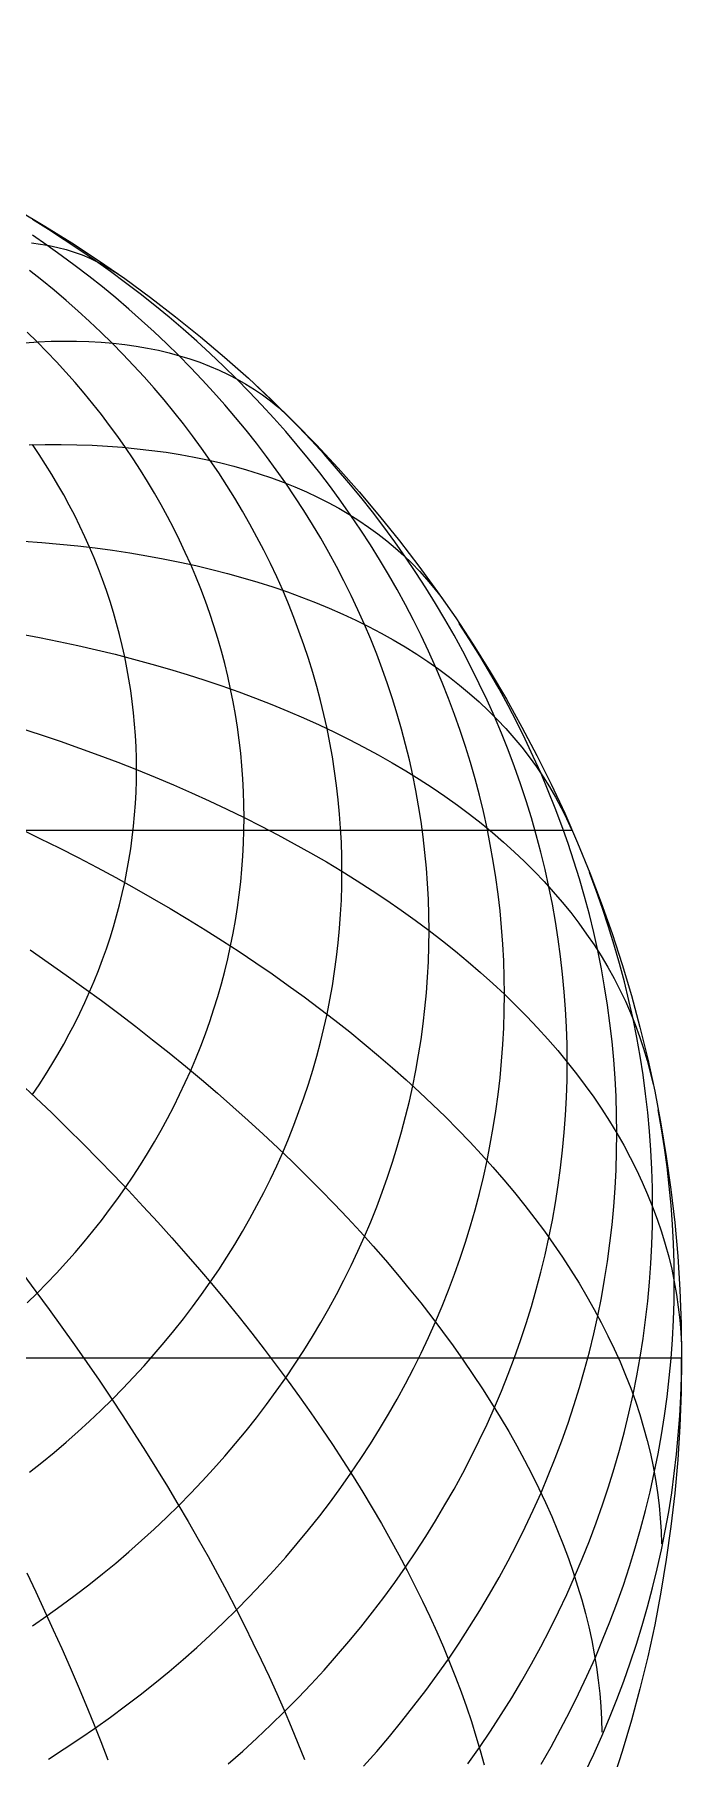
# Model space of a CAD drawing. Header units: millimetres. Extents: x -85 to 85, y -85 to 85.
# Drawn here: x 43.4 to 85, y -25.7 to 85 of the extents above; entities that cross this region are included whole.
import ezdxf

# ---------------------------------------------------------------- set-up
doc = ezdxf.new("R2010")
doc.units = ezdxf.units.MM
for name, color, linetype in [('CUT_OUTER', 1, 'Continuous'), ('ENGRAVE', 7, 'Continuous'), ('ENGRAVE_FINE', 8, 'Continuous')]:
    doc.layers.add(name, color=color, linetype=linetype)

msp = doc.modelspace()

# ---------------------------------------------------------------- linework, layer by layer
at = {"layer": 'CUT_OUTER'}
msp.add_circle((0, 0), 85, dxfattribs=at)
at = {"layer": 'ENGRAVE'}
for points in [[(42.5, 0), (43.7782, 0), (45.0431, 0), (46.2943, 0), (47.5314, 0), (48.754, 0), (49.9617, 0), (51.1543, 0), (52.3312, 0), (53.4922, 0), (54.6369, 0), (55.765, 0), (56.8761, 0), (57.9699, 0), (59.046, 0), (60.1041, 0), (61.1439, 0), (62.1651, 0), (63.1673, 0), (64.1503, 0), (65.1138, 0), (66.0574, 0), (66.9809, 0), (67.884, 0), (68.7664, 0), (69.6279, 0), (70.4682, 0), (71.287, 0), (72.0841, 0), (72.8592, 0), (73.6122, 0), (74.3427, 0), (75.0505, 0), (75.7356, 0), (76.3975, 0), (77.0362, 0), (77.6514, 0), (78.2429, 0), (78.8106, 0), (79.3543, 0), (79.8739, 0), (80.3691, 0), (80.8398, 0), (81.2859, 0), (81.7072, 0), (82.1037, 0), (82.4751, 0), (82.8215, 0), (83.1425, 0), (83.4383, 0), (83.7087, 0), (83.9535, 0), (84.1728, 0), (84.3664, 0), (84.5344, 0), (84.6765, 0), (84.7929, 0), (84.8835, 0), (84.9482, 0), (84.9871, 0), (85, 0)], [(78.8106, -26.6032), (79.3543, -25.45), (79.8739, -24.2891), (80.3691, -23.1207), (80.8398, -21.9453), (81.2859, -20.7632), (81.7072, -19.5748), (82.1037, -18.3804), (82.4751, -17.1804), (82.8215, -15.9752), (83.1425, -14.7652), (83.4383, -13.5506), (83.7087, -12.3319), (83.9535, -11.1094), (84.1728, -9.8836), (84.3664, -8.6547), (84.5344, -7.4232), (84.6765, -6.1895), (84.7929, -4.9539), (84.8835, -3.7167), (84.9482, -2.4784), (84.9871, -1.2394), (85, 0)]]:
    msp.add_lwpolyline(points, dxfattribs=at)
at = {"layer": 'ENGRAVE_FINE'}
for points in [[(73.6122, 23.3541), (73.6009, 24.4275), (73.5673, 25.5005), (73.5113, 26.5729), (73.4328, 27.6443), (73.332, 28.7144), (73.2089, 29.7828), (73.0635, 30.8493), (72.8958, 31.9136), (72.7059, 32.9752), (72.4938, 34.0339), (72.2597, 35.0893), (72.0036, 36.1411), (71.7255, 37.1891), (71.4256, 38.2328), (71.1039, 39.272), (70.7605, 40.3064), (70.3957, 41.3356), (70.0093, 42.3593), (69.6017, 43.3772), (69.1728, 44.3891), (68.7229, 45.3945), (68.252, 46.3932), (67.7603, 47.3849), (67.2481, 48.3693), (66.7153, 49.346), (66.1622, 50.3149), (65.5889, 51.2755), (64.9957, 52.2276), (64.3826, 53.1709), (63.75, 54.1052), (63.0979, 55.03), (62.4267, 55.9453), (61.7364, 56.8506), (61.0272, 57.7456), (60.2996, 58.6303), (59.5535, 59.5041), (58.7893, 60.367), (58.0072, 61.2186), (57.2074, 62.0586), (56.3902, 62.8869), (55.5558, 63.7031), (54.7045, 64.507), (53.8365, 65.2984), (52.9522, 66.0771), (52.0517, 66.8427), (51.1353, 67.595), (50.2034, 68.3339), (49.2561, 69.0591), (48.2939, 69.7703), (47.317, 70.4674), (46.3256, 71.1502), (45.3202, 71.8184), (44.3009, 72.4719), (43.2681, 73.1103)], [(68.7664, 27.4544), (68.756, 28.4571), (68.7246, 29.4595), (68.6722, 30.4613), (68.5989, 31.4622), (68.5048, 32.4618), (68.3897, 33.46), (68.2539, 34.4563), (68.0972, 35.4504), (67.9198, 36.4421), (67.7217, 37.4311), (67.503, 38.4171), (67.2637, 39.3997), (67.004, 40.3787), (66.7238, 41.3537), (66.4233, 42.3245), (66.1025, 43.2908), (65.7617, 44.2522), (65.4008, 45.2085), (65.02, 46.1595), (64.6193, 47.1047), (64.199, 48.0439), (63.7591, 48.9769), (63.2998, 49.9033), (62.8213, 50.8229), (62.3236, 51.7353), (61.8069, 52.6404), (61.2714, 53.5378), (60.7172, 54.4272), (60.1445, 55.3085), (59.5535, 56.1812), (58.9443, 57.0452), (58.3173, 57.9002), (57.6724, 58.7459), (57.01, 59.582), (56.3302, 60.4084), (55.6332, 61.2248), (54.9193, 62.0308), (54.1887, 62.8264), (53.4416, 63.6111), (52.6782, 64.3848), (51.8987, 65.1473), (51.1034, 65.8983), (50.2926, 66.6376), (49.4664, 67.365), (48.6252, 68.0802), (47.7692, 68.783), (46.8986, 69.4733), (46.0137, 70.1507), (45.1148, 70.8152), (44.2022, 71.4664), (43.2761, 72.1042)], [(43.2064, 71.6099), (43.7834, 71.5355), (44.3472, 71.4393), (44.8974, 71.3214), (45.434, 71.1817), (45.9567, 71.0204), (46.4654, 70.8374), (46.9599, 70.6328), (47.4402, 70.4067), (47.906, 70.1592), (48.3572, 69.8903), (48.7937, 69.6001)], [(63.1673, 31.2539), (63.1577, 32.175), (63.1288, 33.0958), (63.0807, 34.016), (63.0134, 34.9354), (62.9269, 35.8536), (62.8213, 36.7705), (62.6965, 37.6856), (62.5526, 38.5989), (62.3896, 39.5098), (62.2077, 40.4183), (62.0067, 41.324), (61.787, 42.2266), (61.5483, 43.1258), (61.291, 44.0215), (61.0149, 44.9132), (60.7203, 45.8008), (60.4072, 46.684), (60.0757, 47.5625), (59.7259, 48.436), (59.3579, 49.3042), (58.9718, 50.167), (58.5677, 51.024), (58.1458, 51.875), (57.7062, 52.7197), (57.249, 53.5578), (56.7744, 54.3892), (56.2825, 55.2135), (55.7734, 56.0305), (55.2474, 56.84), (54.7045, 57.6417), (54.145, 58.4353), (53.5689, 59.2207), (52.9766, 59.9975), (52.3681, 60.7656), (51.7436, 61.5247), (51.1034, 62.2746), (50.4477, 63.015), (49.7765, 63.7458), (49.0902, 64.4666), (48.389, 65.1774), (47.673, 65.8778), (46.9425, 66.5676), (46.1976, 67.2467), (45.4388, 67.9149), (44.666, 68.5719), (43.8797, 69.2175), (43.08, 69.8515)], [(56.8761, 34.711), (56.8674, 35.5403), (56.8415, 36.3694), (56.7982, 37.198), (56.7376, 38.0258), (56.6597, 38.8526), (56.5645, 39.6781), (56.4522, 40.5021), (56.3226, 41.3244), (56.1759, 42.1447), (56.012, 42.9626), (55.8311, 43.7781), (55.6332, 44.5908), (55.4184, 45.4005), (55.1866, 46.207), (54.9381, 47.0099), (54.6728, 47.8091), (54.3909, 48.6043), (54.0924, 49.3953), (53.7774, 50.1818), (53.4461, 50.9636), (53.0984, 51.7404), (52.7346, 52.512), (52.3547, 53.2783), (51.9589, 54.0388), (51.5473, 54.7935), (51.1199, 55.5421), (50.677, 56.2843), (50.2186, 57.02), (49.745, 57.7488), (49.2561, 58.4706), (48.7523, 59.1852), (48.2337, 59.8924), (47.7003, 60.5919), (47.1524, 61.2835), (46.5902, 61.9669), (46.0137, 62.6421), (45.4233, 63.3088), (44.819, 63.9668), (44.201, 64.6159), (43.5696, 65.2558), (42.9249, 65.8865)], [(42.7895, 65.2047), (43.6396, 65.2596), (44.4764, 65.2946), (45.2996, 65.3097), (46.109, 65.3049), (46.9043, 65.2803), (47.6854, 65.2357), (48.452, 65.1713), (49.2038, 65.087), (49.9406, 64.9829), (50.6622, 64.859), (51.3683, 64.7153), (52.0588, 64.552), (52.7335, 64.3689), (53.3921, 64.1663), (54.0344, 63.9441), (54.6603, 63.7024), (55.2695, 63.4414), (55.8619, 63.161), (56.4372, 62.8613), (56.9954, 62.5425), (57.5362, 62.2047), (58.0595, 61.8479), (58.5651, 61.4723), (59.0529, 61.078), (59.5227, 60.665), (59.9743, 60.2336)], [(77.6514, 18.998), (77.6395, 20.1302), (77.6041, 21.2621), (77.5449, 22.3933), (77.4622, 23.5235), (77.3559, 24.6523), (77.226, 25.7794), (77.0726, 26.9045), (76.8957, 28.0271), (76.6953, 29.1469), (76.4717, 30.2637), (76.2247, 31.377), (75.9545, 32.4866), (75.6612, 33.5921), (75.3448, 34.6931), (75.0055, 35.7893), (74.6433, 36.8804), (74.2584, 37.9661), (73.8508, 39.046), (73.4208, 40.1198), (72.9684, 41.1871), (72.4938, 42.2477), (71.9971, 43.3012), (71.4785, 44.3473), (70.9381, 45.3857), (70.376, 46.4161), (69.7926, 47.4381), (69.1879, 48.4514), (68.5621, 49.4558), (67.9154, 50.4508), (67.2481, 51.4363), (66.5602, 52.412), (65.8521, 53.3774), (65.1239, 54.3324), (64.3759, 55.2766), (63.6083, 56.2097), (62.8213, 57.1316), (62.0151, 58.0418), (61.1901, 58.9401), (60.3464, 59.8262), (59.4844, 60.6999), (58.6042, 61.561), (57.7062, 62.409)], [(43.0561, 58.6541), (44.0916, 58.671), (45.1136, 58.6701), (46.1219, 58.6512), (47.1162, 58.6145), (48.0961, 58.56), (49.0613, 58.4876), (50.0116, 58.3974), (50.9467, 58.2894), (51.8663, 58.1636), (52.77, 58.0202), (53.6577, 57.859), (54.529, 57.6803), (55.3837, 57.4839), (56.2216, 57.2701), (57.0423, 57.0388), (57.8457, 56.7901), (58.6314, 56.5242), (59.3993, 56.241), (60.149, 55.9407), (60.8805, 55.6233), (61.5934, 55.289), (62.2876, 54.9379), (62.9627, 54.57), (63.6187, 54.1855), (64.2553, 53.7845), (64.8724, 53.3671), (65.4697, 52.9335), (66.047, 52.4837), (66.6042, 52.018), (67.1412, 51.5364), (67.6577, 51.0391), (68.1535, 50.5262), (68.6286, 49.998), (69.0828, 49.4546), (69.516, 48.896), (69.928, 48.3226)], [(49.9617, 37.7878), (49.9541, 38.5163), (49.9313, 39.2446), (49.8933, 39.9724), (49.84, 40.6996), (49.7716, 41.4259), (49.6881, 42.1511), (49.5893, 42.8749), (49.4755, 43.5972), (49.3466, 44.3177), (49.2027, 45.0363), (49.0438, 45.7526), (48.87, 46.4665), (48.6812, 47.1778), (48.4777, 47.8862), (48.2593, 48.5915), (48.0263, 49.2936), (47.7787, 49.9921), (47.5164, 50.6869), (47.2398, 51.3778), (46.9487, 52.0645), (46.6433, 52.7469), (46.3237, 53.4248), (45.99, 54.0978), (45.6423, 54.766), (45.2807, 55.4289), (44.9053, 56.0865), (44.5162, 56.7384), (44.1136, 57.3847), (43.6975, 58.0249), (43.2681, 58.659)], [(42.7071, 52.4579), (43.8786, 52.3723), (45.0367, 52.2707), (46.1811, 52.1532), (47.3115, 52.0198), (48.4274, 51.8706), (49.5286, 51.7055), (50.6147, 51.5247), (51.6853, 51.3283), (52.7403, 51.1162), (53.7791, 50.8885), (54.8016, 50.6453), (55.8074, 50.3867), (56.7962, 50.1127), (57.7677, 49.8235), (58.7216, 49.5191), (59.6576, 49.1996), (60.5754, 48.8651), (61.4748, 48.5158), (62.3555, 48.1516), (63.2171, 47.7728), (64.0595, 47.3795), (64.8824, 46.9717), (65.6855, 46.5496), (66.4687, 46.1133), (67.2315, 45.663), (67.9739, 45.1988), (68.6956, 44.7208), (69.3964, 44.2291), (70.076, 43.724), (70.7343, 43.2056), (71.371, 42.674), (71.986, 42.1295), (72.5791, 41.5721), (73.15, 41.002), (73.6987, 40.4194), (74.2249, 39.8246), (74.7285, 39.2176), (75.2094, 38.5986), (75.6673, 37.9679), (76.1022, 37.3256), (76.5139, 36.672), (76.9023, 36.0072), (77.2673, 35.3314), (77.6088, 34.6449), (77.9266, 33.9478)], [(42.4658, 46.5076), (43.7183, 46.2725), (44.9575, 46.0232), (46.183, 45.76), (47.3944, 45.4828), (48.5914, 45.1917), (49.7736, 44.8869), (50.9406, 44.5684), (52.0921, 44.2363), (53.2277, 43.8908), (54.3472, 43.5318), (55.45, 43.1597), (56.536, 42.7743), (57.6048, 42.376), (58.656, 41.9647), (59.6893, 41.5407), (60.7045, 41.104), (61.7012, 40.6547), (62.679, 40.1931), (63.6378, 39.7193), (64.5772, 39.2333), (65.497, 38.7354), (66.3967, 38.2257), (67.2763, 37.7044), (68.1353, 37.1716), (68.9736, 36.6274), (69.7909, 36.0721), (70.587, 35.5058), (71.3615, 34.9287), (72.1143, 34.341), (72.8451, 33.7427), (73.5538, 33.1343), (74.24, 32.5157), (74.9036, 31.8872), (75.5444, 31.249), (76.1622, 30.6013), (76.7568, 29.9442), (77.328, 29.2781), (77.8757, 28.603), (78.3996, 27.9192), (78.8997, 27.2269), (79.3757, 26.5263), (79.8275, 25.8176), (80.2551, 25.1011), (80.6581, 24.3769), (81.0367, 23.6453), (81.3905, 22.9065), (81.7195, 22.1607), (82.0237, 21.4082), (82.3028, 20.6491), (82.5569, 19.8838), (82.7858, 19.1124), (82.9896, 18.3351), (83.168, 17.5523)], [(80.8398, 14.4336), (80.8275, 15.6124), (80.7906, 16.7908), (80.729, 17.9685), (80.6429, 19.145), (80.5322, 20.3202), (80.397, 21.4936), (80.2372, 22.6648), (80.0531, 23.8335), (79.8445, 24.9993), (79.6117, 26.162), (79.3545, 27.321), (79.0733, 28.4761), (78.7679, 29.627), (78.4385, 30.7732), (78.0853, 31.9145), (77.7082, 33.0504), (77.3075, 34.1806), (76.8832, 35.3049), (76.4355, 36.4227), (75.9646, 37.5339), (75.4705, 38.6381), (74.9534, 39.7348), (74.4134, 40.8239), (73.8508, 41.9049), (73.2657, 42.9776), (72.6583, 44.0415), (72.0288, 45.0965), (71.3773, 46.1421), (70.7041, 47.178)], [(42.5, 40.4505), (43.7782, 40.0368), (45.0431, 39.6109), (46.2943, 39.1728), (47.5314, 38.7229), (48.754, 38.2612), (49.9617, 37.7878), (51.1543, 37.3029), (52.3312, 36.8066), (53.4922, 36.2991), (54.6369, 35.7806), (55.765, 35.2512), (56.8761, 34.711), (57.9699, 34.1603), (59.046, 33.5991), (60.1041, 33.0277), (61.1439, 32.4463), (62.1651, 31.855), (63.1673, 31.2539), (64.1503, 30.6434), (65.1138, 30.0235), (66.0574, 29.3945), (66.9809, 28.7565), (67.884, 28.1097), (68.7664, 27.4544), (69.6279, 26.7908), (70.4682, 26.1189), (71.287, 25.4391), (72.0841, 24.7516), (72.8592, 24.0565), (73.6122, 23.3541), (74.3427, 22.6446), (75.0505, 21.9282), (75.7356, 21.2051), (76.3975, 20.4756), (77.0362, 19.7398), (77.6514, 18.998), (78.2429, 18.2504), (78.8106, 17.4972), (79.3543, 16.7387), (79.8739, 15.9752), (80.3691, 15.2067), (80.8398, 14.4336), (81.2859, 13.6562), (81.7072, 12.8745), (82.1037, 12.089), (82.4751, 11.2998), (82.8215, 10.5071), (83.1425, 9.7112), (83.4383, 8.9124), (83.7087, 8.1108), (83.9535, 7.3068), (84.1728, 6.5005), (84.3664, 5.6923), (84.5344, 4.8823), (84.6765, 4.0709), (84.7929, 3.2582), (84.8835, 2.4445), (84.9482, 1.6301), (84.9871, 0.8152), (85, 0)], [(43.2681, 16.9166), (43.6975, 17.5506), (44.1136, 18.1909), (44.5162, 18.8371), (44.9053, 19.4891), (45.2807, 20.1467), (45.6423, 20.8096), (45.99, 21.4777), (46.3237, 22.1508), (46.6433, 22.8286), (46.9487, 23.511), (47.2398, 24.1978), (47.5164, 24.8887), (47.7787, 25.5835), (48.0263, 26.282), (48.2593, 26.984), (48.4777, 27.6894), (48.6812, 28.3978), (48.87, 29.109), (49.0438, 29.8229), (49.2027, 30.5393), (49.3466, 31.2578), (49.4755, 31.9784), (49.5893, 32.7007), (49.6881, 33.4245), (49.7716, 34.1497), (49.84, 34.876), (49.8933, 35.6031), (49.9313, 36.331), (49.9541, 37.0593), (49.9617, 37.7878)], [(42.9249, 3.5355), (43.5696, 4.1662), (44.201, 4.8061), (44.819, 5.4552), (45.4233, 6.1132), (46.0137, 6.7799), (46.5902, 7.4551), (47.1524, 8.1386), (47.7003, 8.8301), (48.2337, 9.5296), (48.7523, 10.2368), (49.2561, 10.9514), (49.745, 11.6732), (50.2186, 12.402), (50.677, 13.1377), (51.1199, 13.8799), (51.5473, 14.6285), (51.9589, 15.3832), (52.3547, 16.1437), (52.7346, 16.91), (53.0984, 17.6816), (53.4461, 18.4584), (53.7774, 19.2402), (54.0924, 20.0267), (54.3909, 20.8177), (54.6728, 21.6129), (54.9381, 22.4121), (55.1866, 23.215), (55.4184, 24.0215), (55.6332, 24.8312), (55.8311, 25.6439), (56.012, 26.4594), (56.1759, 27.2773), (56.3226, 28.0976), (56.4522, 28.9199), (56.5645, 29.7439), (56.6597, 30.5694), (56.7376, 31.3962), (56.7982, 32.224), (56.8415, 33.0526), (56.8674, 33.8817), (56.8761, 34.711)], [(42.4547, 33.8937), (43.5891, 33.8937), (44.7103, 33.8937), (45.8179, 33.8937), (46.9115, 33.8937), (47.9909, 33.8937), (49.0556, 33.8937), (50.1054, 33.8937), (51.1399, 33.8937), (52.1588, 33.8937), (53.1618, 33.8937), (54.1487, 33.8937), (55.119, 33.8937), (56.0726, 33.8937), (57.0091, 33.8937), (57.9282, 33.8937), (58.8297, 33.8937), (59.7132, 33.8937), (60.5786, 33.8937), (61.4255, 33.8937), (62.2537, 33.8937), (63.063, 33.8937), (63.853, 33.8937), (64.6236, 33.8937), (65.3745, 33.8937), (66.1054, 33.8937), (66.8163, 33.8937), (67.5068, 33.8937), (68.1767, 33.8937), (68.8259, 33.8937), (69.4541, 33.8937), (70.0611, 33.8937), (70.6468, 33.8937), (71.211, 33.8937), (71.7535, 33.8937), (72.2741, 33.8937), (72.7727, 33.8937), (73.2491, 33.8937), (73.7033, 33.8937), (74.135, 33.8937), (74.5441, 33.8937), (74.9305, 33.8937), (75.294, 33.8937), (75.6347, 33.8937), (75.9523, 33.8937), (76.2467, 33.8937), (76.5179, 33.8937), (76.7659, 33.8937), (76.9904, 33.8937), (77.1915, 33.8937), (77.3691, 33.8937), (77.5231, 33.8937), (77.6535, 33.8937), (77.7602, 33.8937), (77.8433, 33.8937), (77.9026, 33.8937), (77.9382, 33.8937), (77.9501, 33.8937)], [(42.5049, 33.977), (43.757, 33.3725), (44.9958, 32.7578), (46.2208, 32.1332), (47.4318, 31.4987), (48.6283, 30.8547), (49.8101, 30.2013), (50.9766, 29.5386), (52.1276, 28.867), (53.2628, 28.1866), (54.3817, 27.4976), (55.484, 26.8002), (56.5695, 26.0946), (57.6377, 25.3811), (58.6884, 24.6599), (59.7211, 23.9312), (60.7357, 23.1951), (61.7318, 22.452), (62.7091, 21.7021), (63.6673, 20.9456), (64.6061, 20.1826), (65.5252, 19.4136), (66.4244, 18.6386), (67.3033, 17.8579), (68.1617, 17.0718), (68.9993, 16.2805), (69.816, 15.4842), (70.6114, 14.6833), (71.3852, 13.8778), (72.1373, 13.0681), (72.8675, 12.2545), (73.5754, 11.4371), (74.261, 10.6162), (74.9239, 9.7921), (75.564, 8.965), (76.181, 8.1352), (76.7749, 7.3029), (77.3454, 6.4683), (77.8923, 5.6318), (78.4155, 4.7936), (78.9148, 3.9539), (79.3901, 3.1131), (79.8412, 2.2712), (80.268, 1.4287), (80.6703, 0.5858), (81.048, -0.2574), (81.4011, -1.1004), (81.7293, -1.9431), (82.0327, -2.7853), (82.3111, -3.6265), (82.5644, -4.4667), (82.7925, -5.3055), (82.9955, -6.1427), (83.1731, -6.978), (83.3255, -7.8112), (83.4524, -8.6421), (83.5539, -9.4702), (83.63, -10.2956), (83.6806, -11.1177), (83.7057, -11.9365)], [(43.08, -7.3436), (43.8797, -6.7096), (44.666, -6.064), (45.4388, -5.407), (46.1976, -4.7389), (46.9425, -4.0598), (47.673, -3.3699), (48.389, -2.6695), (49.0902, -1.9588), (49.7765, -1.2379), (50.4477, -0.5072), (51.1034, 0.2333), (51.7436, 0.9831), (52.3681, 1.7422), (52.9766, 2.5103), (53.5689, 3.2872), (54.145, 4.0725), (54.7045, 4.8662), (55.2474, 5.6678), (55.7734, 6.4773), (56.2825, 7.2943), (56.7744, 8.1187), (57.249, 8.95), (57.7062, 9.7882), (58.1458, 10.6329), (58.5677, 11.4839), (58.9718, 12.3409), (59.3579, 13.2036), (59.7259, 14.0719), (60.0757, 14.9454), (60.4072, 15.8239), (60.7203, 16.707), (61.0149, 17.5946), (61.291, 18.4864), (61.5483, 19.382), (61.787, 20.2813), (62.0067, 21.1839), (62.2077, 22.0896), (62.3896, 22.998), (62.5526, 23.909), (62.6965, 24.8222), (62.8213, 25.7374), (62.9269, 26.6542), (63.0134, 27.5725), (63.0807, 28.4919), (63.1288, 29.4121), (63.1577, 30.3329), (63.1673, 31.2539)], [(83.1425, 9.7112), (83.1299, 10.9235), (83.0919, 12.1355), (83.0286, 13.3467), (82.94, 14.5568), (82.8262, 15.7654), (82.6871, 16.9722), (82.5228, 18.1768), (82.3334, 19.3788), (82.1189, 20.5778), (81.8794, 21.7736), (81.615, 22.9657), (81.3257, 24.1537), (81.0116, 25.3373), (80.6729, 26.5162), (80.3095, 27.69), (79.9217, 28.8582), (79.5096, 30.0207), (79.0733, 31.1769)], [(43.2761, -17.1953), (44.2022, -16.5575), (45.1148, -15.9063), (46.0137, -15.2419), (46.8986, -14.5644), (47.7692, -13.8742), (48.6252, -13.1713), (49.4664, -12.4561), (50.2926, -11.7288), (51.1034, -10.9895), (51.8987, -10.2385), (52.6782, -9.476), (53.4416, -8.7022), (54.1887, -7.9175), (54.9193, -7.122), (55.6332, -6.3159), (56.3302, -5.4996), (57.01, -4.6732), (57.6724, -3.837), (58.3173, -2.9913), (58.9443, -2.1363), (59.5535, -1.2723), (60.1445, -0.3996), (60.7172, 0.4816), (61.2714, 1.3711), (61.8069, 2.2685), (62.3236, 3.1735), (62.8213, 4.086), (63.2998, 5.0055), (63.7591, 5.932), (64.199, 6.8649), (64.6193, 7.8042), (65.02, 8.7494), (65.4008, 9.7003), (65.7617, 10.6566), (66.1025, 11.6181), (66.4233, 12.5844), (66.7238, 13.5552), (67.004, 14.5302), (67.2637, 15.5092), (67.503, 16.4918), (67.7217, 17.4777), (67.9198, 18.4667), (68.0972, 19.4584), (68.2539, 20.4526), (68.3897, 21.4489), (68.5048, 22.447), (68.5989, 23.4467), (68.6722, 24.4475), (68.7246, 25.4493), (68.756, 26.4517), (68.7664, 27.4544)], [(43.1249, 26.2014), (44.2917, 25.4005), (45.445, 24.5918), (46.5844, 23.7757), (47.7097, 22.9523), (48.8204, 22.1219), (49.9163, 21.2848), (50.9969, 20.4412), (52.062, 19.5913), (53.1113, 18.7355), (54.1444, 17.874), (55.1609, 17.0071), (56.1607, 16.1349), (57.1434, 15.2579), (58.1087, 14.3762), (59.0562, 13.4901), (59.9858, 12.6), (60.8971, 11.7059), (61.7899, 10.8084), (62.6638, 9.9075), (63.5187, 9.0036), (64.3542, 8.0969), (65.1701, 7.1878), (65.9661, 6.2765), (66.7421, 5.3633), (67.4977, 4.4485), (68.2328, 3.5323), (68.947, 2.615), (69.6403, 1.697), (70.3124, 0.7784), (70.963, -0.1404), (71.592, -1.0592), (72.1993, -1.9777), (72.7845, -2.8955), (73.3475, -3.8125), (73.8883, -4.7283), (74.4065, -5.6427), (74.902, -6.5553), (75.3747, -7.466), (75.8245, -8.3744), (76.2512, -9.2802), (76.6546, -10.1832), (77.0347, -11.0831), (77.3913, -11.9796), (77.7244, -12.8725), (78.0338, -13.7614), (78.3194, -14.6462), (78.5811, -15.5265), (78.819, -16.4021), (79.0328, -17.2726), (79.2225, -18.138), (79.3881, -18.9977), (79.5295, -19.8517), (79.6467, -20.6997), (79.7396, -21.5413), (79.8083, -22.3764), (79.8526, -23.2047), (79.8726, -24.0259)], [(44.3009, -25.7636), (45.3202, -25.1102), (46.3256, -24.4419), (47.317, -23.7592), (48.2939, -23.0621), (49.2561, -22.3508), (50.2034, -21.6256), (51.1353, -20.8867), (52.0517, -20.1344), (52.9522, -19.3688), (53.8365, -18.5902), (54.7045, -17.7988), (55.5558, -16.9949), (56.3902, -16.1786), (57.2074, -15.3504), (58.0072, -14.5103), (58.7893, -13.6587), (59.5535, -12.7959), (60.2996, -11.922), (61.0272, -11.0374), (61.7364, -10.1423), (62.4267, -9.237), (63.0979, -8.3218), (63.75, -7.3969), (64.3826, -6.4627), (64.9957, -5.5193), (65.5889, -4.5672), (66.1622, -3.6066), (66.7153, -2.6378), (67.2481, -1.661), (67.7603, -0.6766), (68.252, 0.3151), (68.7229, 1.3138), (69.1728, 2.3192), (69.6017, 3.331), (70.0093, 4.3489), (70.3957, 5.3727), (70.7605, 6.4019), (71.1039, 7.4362), (71.4256, 8.4754), (71.7255, 9.5192), (72.0036, 10.5671), (72.2597, 11.619), (72.4938, 12.6744), (72.7059, 13.7331), (72.8958, 14.7947), (73.0635, 15.8589), (73.2089, 16.9254), (73.332, 17.9939), (73.4328, 19.064), (73.5113, 20.1354), (73.5673, 21.2077), (73.6009, 22.2808), (73.6122, 23.3541)], [(55.8577, -26.0692), (56.7906, -25.2479), (57.7062, -24.4131), (58.6042, -23.565), (59.4844, -22.704), (60.3464, -21.8303), (61.1901, -20.9442), (62.0151, -20.0459), (62.8213, -19.1356), (63.6083, -18.2138), (64.3759, -17.2807), (65.1239, -16.3365), (65.8521, -15.3815), (66.5602, -14.416), (67.2481, -13.4404), (67.9154, -12.4549), (68.5621, -11.4598), (69.1879, -10.4555), (69.7926, -9.4421), (70.376, -8.4201), (70.9381, -7.3898), (71.4785, -6.3514), (71.9971, -5.3053), (72.4938, -4.2518), (72.9684, -3.1912), (73.4208, -2.1238), (73.8508, -1.0501), (74.2584, 0.0298), (74.6433, 1.1155), (75.0055, 2.2066), (75.3448, 3.3029), (75.6612, 4.4039), (75.9545, 5.5093), (76.2247, 6.6189), (76.4717, 7.7322), (76.6953, 8.849), (76.8957, 9.9689), (77.0726, 11.0915), (77.226, 12.2165), (77.3559, 13.3436), (77.4622, 14.4724), (77.5449, 15.6026), (77.6041, 16.7338), (77.6395, 17.8657), (77.6514, 18.998)], [(42.4363, 17.6957), (43.4796, 16.7167), (44.5097, 15.7326), (45.5261, 14.7437), (46.5287, 13.7504), (47.5172, 12.7528), (48.4911, 11.7514), (49.4503, 10.7463), (50.3945, 9.738), (51.3233, 8.7268), (52.2364, 7.7129), (53.1336, 6.6966), (54.0147, 5.6783), (54.8793, 4.6582), (55.7272, 3.6368), (56.5581, 2.6142), (57.3717, 1.5909), (58.1679, 0.567), (58.9464, -0.457), (59.707, -1.4809), (60.4493, -2.5043), (61.1732, -3.527), (61.8785, -4.5486), (62.565, -5.5688), (63.2323, -6.5873), (63.8805, -7.6038), (64.5091, -8.618), (65.1181, -9.6296), (65.7073, -10.6382), (66.2765, -11.6436), (66.8255, -12.6454), (67.3541, -13.6434), (67.8622, -14.6372), (68.3496, -15.6266), (68.8162, -16.6112), (69.2619, -17.5908), (69.6864, -18.565), (70.0898, -19.5335), (70.4717, -20.4961), (70.8322, -21.4525), (71.1712, -22.4023), (71.4884, -23.3453), (71.7839, -24.2811), (72.0575, -25.2096), (72.3092, -26.1304)], [(84.5344, 4.8823), (84.5215, 6.115), (84.4829, 7.3472), (84.4185, 8.5787), (84.3284, 9.8091), (84.2127, 11.0379), (84.0713, 12.2649), (83.9043, 13.4897), (83.7117, 14.7118), (83.4936, 15.9309)], [(64.5615, -26.2133), (65.4008, -25.2658), (66.2201, -24.3061), (67.0192, -23.3346), (67.798, -22.3516), (68.556, -21.3575), (69.2932, -20.3524), (70.0093, -19.3367), (70.7041, -18.3107), (71.3773, -17.2748), (72.0288, -16.2292), (72.6583, -15.1742), (73.2657, -14.1103), (73.8508, -13.0376), (74.4134, -11.9566), (74.9534, -10.8675), (75.4705, -9.7708), (75.9646, -8.6666), (76.4355, -7.5554), (76.8832, -6.4376), (77.3075, -5.3133), (77.7082, -4.1831), (78.0853, -3.0472), (78.4385, -1.9059), (78.7679, -0.7597), (79.0733, 0.3912), (79.3545, 1.5463), (79.6117, 2.7053), (79.8445, 3.868), (80.0531, 5.0338), (80.2372, 6.2025), (80.397, 7.3737), (80.5322, 8.5471), (80.6429, 9.7222), (80.729, 10.8988), (80.7906, 12.0765), (80.8275, 13.2549), (80.8398, 14.4336)], [(71.2671, -26.0657), (72.0036, -25.0211), (72.7181, -23.9659), (73.4105, -22.9005), (74.0806, -21.8251), (74.728, -20.7401), (75.3527, -19.6458), (75.9545, -18.5426), (76.5331, -17.4308), (77.0884, -16.3107), (77.6203, -15.1827), (78.1284, -14.0471), (78.6128, -12.9043), (79.0733, -11.7545), (79.5096, -10.5983), (79.9217, -9.4358), (80.3095, -8.2676), (80.6729, -7.0938), (81.0116, -5.9149), (81.3257, -4.7313), (81.615, -3.5433), (81.8794, -2.3512), (82.1189, -1.1555), (82.3334, 0.0436), (82.5228, 1.2456), (82.6871, 2.4502), (82.8262, 3.657), (82.94, 4.8656), (83.0286, 6.0757), (83.0919, 7.2869), (83.1299, 8.4989), (83.1425, 9.7112)], [(42.6473, 5.3973), (43.4996, 4.2605), (44.3385, 3.1225), (45.164, 1.9835), (45.9757, 0.8439), (46.7734, -0.296), (47.5569, -1.4358), (48.3259, -2.5751), (49.0801, -3.7136), (49.8194, -4.851), (50.5436, -5.987), (51.2523, -7.1211), (51.9454, -8.253), (52.6227, -9.3825), (53.284, -10.509), (53.929, -11.6324), (54.5576, -12.7522), (55.1696, -13.8682), (55.7648, -14.9799), (56.343, -16.0871), (56.9041, -17.1893), (57.4478, -18.2863), (57.974, -19.3778), (58.4825, -20.4633), (58.9732, -21.5426), (59.446, -22.6154), (59.9007, -23.6812), (60.3371, -24.7399), (60.7551, -25.791)], [(75.979, -26.0787), (76.6141, -24.9661), (77.226, -23.8444), (77.8143, -22.714), (78.3789, -21.5752), (78.9196, -20.4283), (79.4363, -19.2737), (79.9288, -18.1117), (80.397, -16.9427), (80.8406, -15.7671), (81.2596, -14.5852), (81.6539, -13.3974), (82.0233, -12.204), (82.3678, -11.0054), (82.6871, -9.8019), (82.9812, -8.594), (83.2501, -7.382), (83.4936, -6.1662), (83.7117, -4.9471), (83.9043, -3.725), (84.0713, -2.5002), (84.2127, -1.2732), (84.3284, -0.0444), (84.4185, 1.186), (84.4829, 2.4175), (84.5215, 3.6497), (84.5344, 4.8823)], [(42.9018, -13.7943), (43.4857, -15.0202), (44.0564, -16.2415), (44.6136, -17.4579), (45.1573, -18.6689), (45.6872, -19.8743), (46.2032, -21.0736), (46.7051, -22.2665), (47.1928, -23.4526), (47.6661, -24.6316), (48.1249, -25.8031)]]:
    msp.add_lwpolyline(points, dxfattribs=at)

doc.saveas('drawing.dxf')
